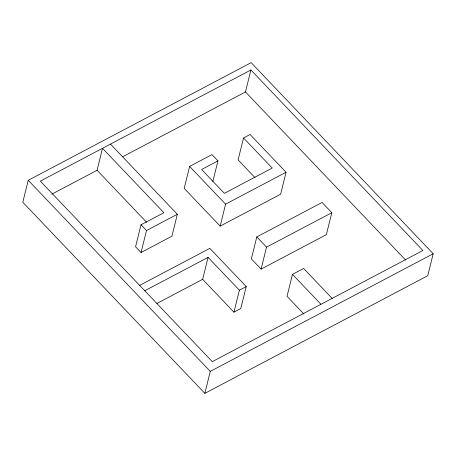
<?xml version="1.0" encoding="UTF-8"?>
<svg xmlns="http://www.w3.org/2000/svg" width="456" height="456" viewBox="0 0 456 456"><rect width="100%" height="100%" fill="white"/><g stroke="black" fill="none" stroke-linecap="round" stroke-linejoin="round"><path stroke-width="0.68" d="M28.238 180.297L22.8 202.259L204.847 393.357L427.762 275.703L433.2 253.741L251.153 62.643L28.238 180.297L210.279 371.395L204.847 393.357M51.853 194.136L97.077 170.27L102.509 148.308L163.864 212.718L141.007 224.779L135.574 246.742L141.058 252.504L171.906 236.225L177.338 214.263L110.494 144.096M141.058 252.504L146.49 230.542L177.338 214.263M212.849 181.477L217.945 160.882L211.972 154.612L189.622 166.406L184.19 188.368L220.157 226.125L280.611 194.222L286.043 172.26L250.076 134.503L243.538 137.957L238.1 159.919L255.121 177.777M122.692 156.75L245.476 91.947L250.908 69.985L422.877 250.504L212.296 361.642L40.327 181.129L250.908 69.985M202.652 279.323L208.09 257.361L239.371 290.198L233.934 312.16L202.652 279.323L156.898 303.474M220.157 226.125L225.589 204.163L286.043 172.26M256.796 236.92L251.359 258.883L261.1 269.108L326.359 234.663L331.797 212.701L322.056 202.475L256.796 236.92L266.538 247.146L261.1 269.108M139.656 285.393L209.823 248.36L246.229 286.573L240.796 308.535L233.934 312.16M332.145 298.389L303.639 268.47L292.467 274.364L287.035 296.326L303.941 314.076M217.945 160.882L201.632 169.495L224.346 193.333L272.221 168.065L243.538 137.957M144.78 290.774L208.09 257.361M266.538 247.146L331.797 212.701M239.371 290.198L246.229 286.573M210.279 371.395L433.2 253.741M245.476 91.947L405.652 260.091M189.622 166.406L225.589 204.163M292.467 274.364L320.973 304.289M97.077 170.27L146.65 222.311M141.007 224.779L146.49 230.542"/></g></svg>
